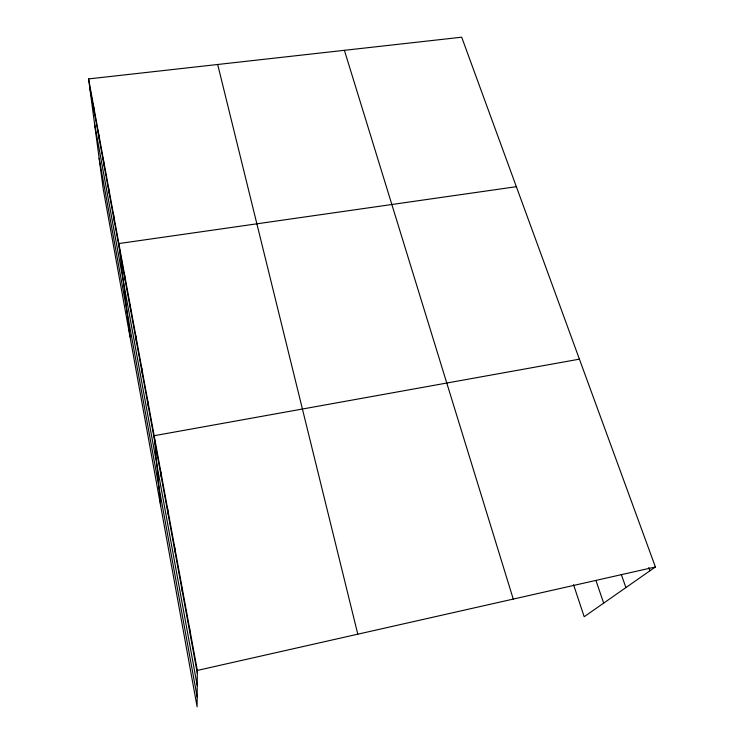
<?xml version="1.0" encoding="UTF-8"?>
<svg xmlns="http://www.w3.org/2000/svg" width="744" height="744" viewBox="0 0 744 744"><rect width="100%" height="100%" fill="white"/><g stroke="black" fill="none" stroke-linecap="round" stroke-linejoin="round"><path stroke-width="1.12" d="M88.592 78.92L197.327 670.428L197.104 706.8L103.193 188.864L88.592 78.92L461.689 37.2L655.408 566.975L584.189 616.73L573.559 584.728M197.327 670.428L655.408 566.975M579.418 359.157L154.185 435.714L160.667 505.846M516.345 186.688L118.863 243.567L130.033 336.902M648.749 567.56L649.931 570.797M621.287 574.452L625.909 587.583M595.953 580.478L603.672 603.114M344.398 50.313L513.258 599.078M217.685 64.486L357.799 634.186M89.699 87.206L197.309 673.264M94.562 123.876L197.234 685.624M99.129 158.295L197.169 696.951M93.335 104.709L94.395 112.828M98.189 131.121L99.212 139.063M103.165 158.193L104.151 165.94M108.271 185.935L109.21 193.477M113.497 214.384L114.39 221.712M124.369 273.513L125.169 280.367M130.014 304.24L130.758 310.843M135.817 335.795L136.505 342.119M141.769 368.196L142.402 374.232M147.889 401.49L148.456 407.219M160.853 471.984L161.281 477.025M167.716 509.333L168.06 513.983M174.784 547.798L175.054 552.029M182.075 587.425L182.252 591.229M189.581 628.28L189.664 631.619"/></g></svg>
